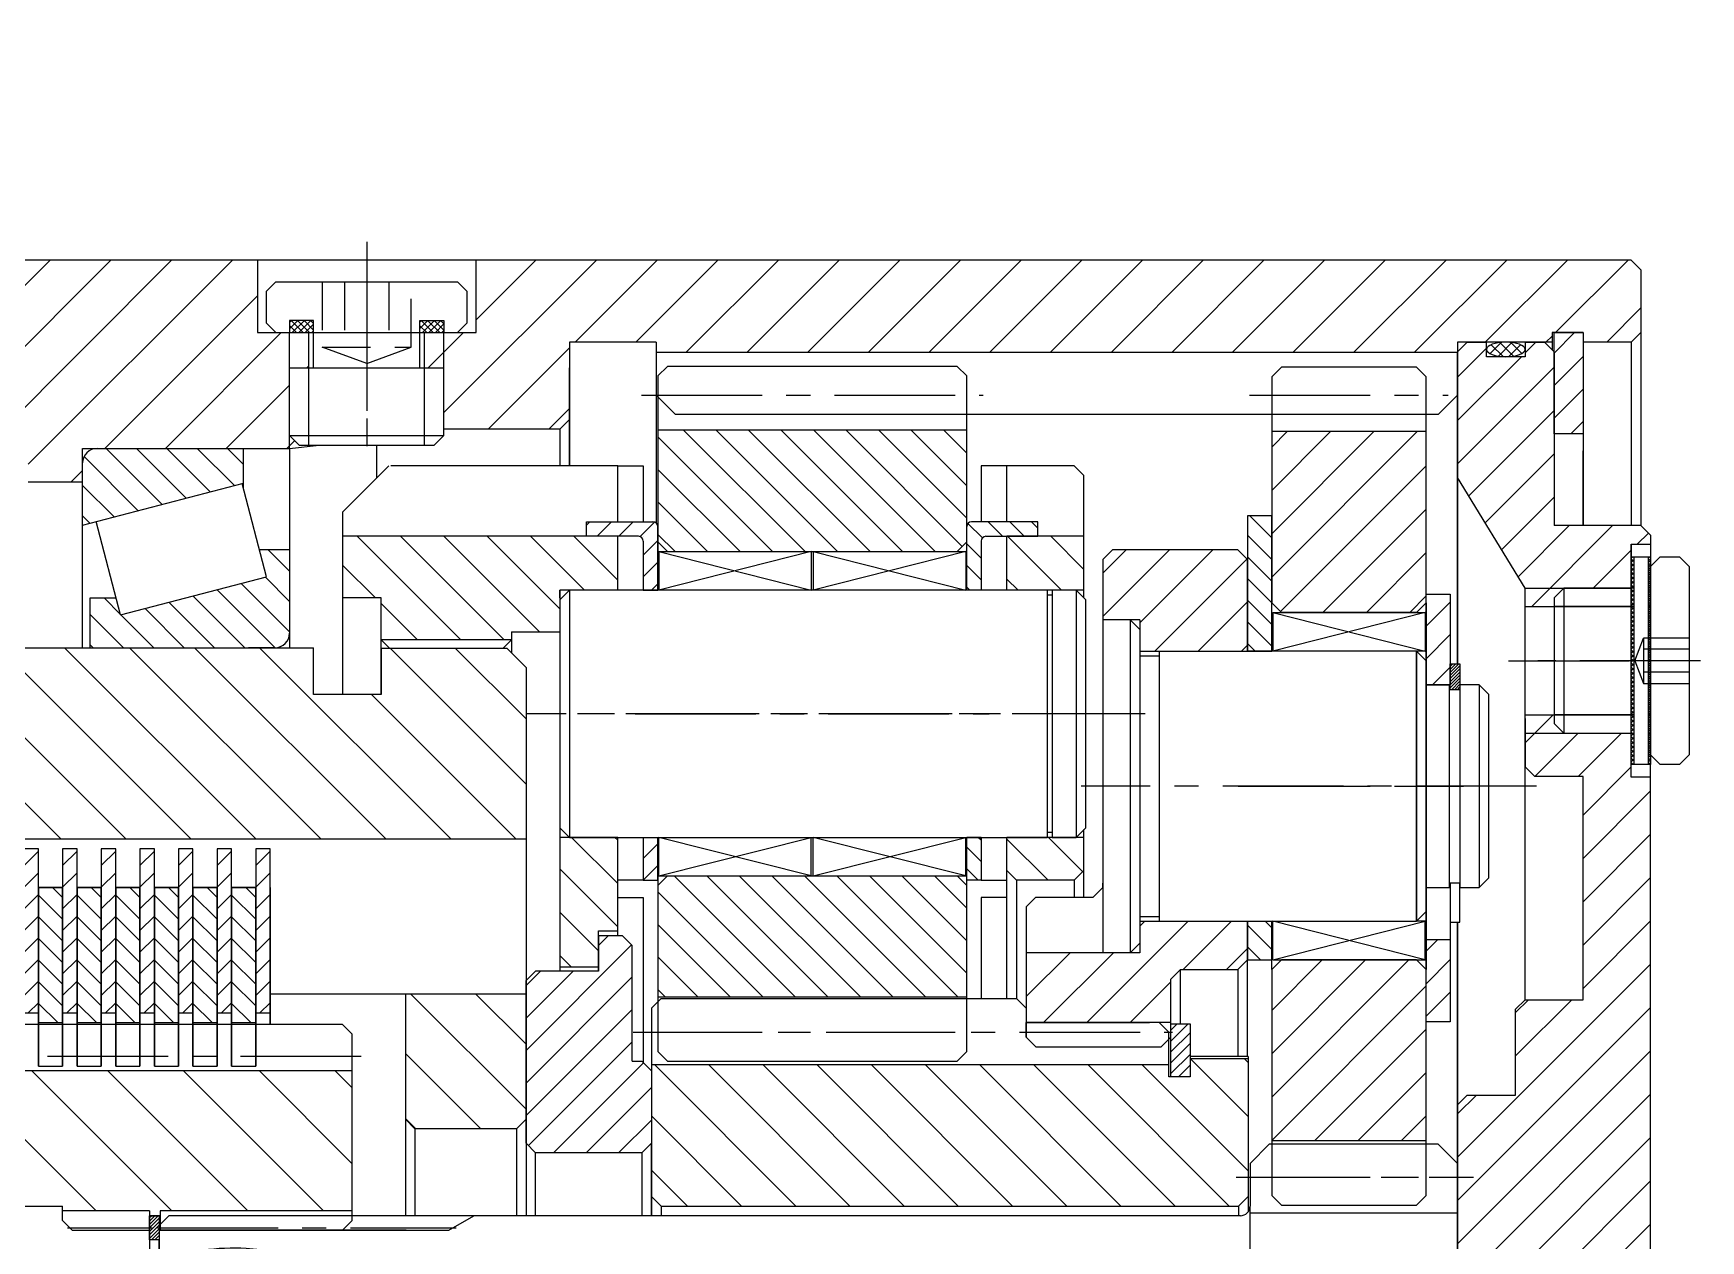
# Model space of a CAD drawing. Header units: millimetres. Extents: x -25 to 1862, y -10 to 2202.
# Drawn here: x 977 to 1149.7, y 2076.9 to 2202 of the extents above; entities that cross this region are included whole.
import ezdxf

# ---------------------------------------------------------------- set-up
doc = ezdxf.new("R2010")
doc.units = ezdxf.units.MM
doc.header["$LTSCALE"] = 10
doc.linetypes.add('CENTER', pattern=[2, 1.25, -0.25, 0.25, -0.25])
doc.linetypes.add('DASHED', pattern=[0.75, 0.5, -0.25])
for name, color, linetype in [('1轮廓实线层', 7, 'Continuous'), ('2细线层', 4, 'Continuous'), ('3中心线层', 1, 'CENTER'), ('4虚线层', 6, 'DASHED'), ('5剖面线层', 2, 'Continuous')]:
    doc.layers.add(name, color=color, linetype=linetype)

# ---------------------------------------------------------------- blocks, each defined once
blk = doc.blocks.new('总装图v3.1')
at = {"layer": '5剖面线层'}
h = blk.add_hatch(dxfattribs=at)
h.set_pattern_fill('ANSI31', color=256, scale=1.4, style=0)
h.set_pattern_definition([(45, (-72.752, -331.406), (-3.14309, 3.14309), [])])
h.paths.add_polyline_path([(177.5, 102.5), (175.5, 102.5), (175.5, 98.85), (177.5, 98.85)])
h.paths.add_polyline_path([(163.5, 102.5), (161.5, 102.5), (161.5, 98.85), (163.5, 98.85)])
h.paths.add_polyline_path([(163.5, 90.85), (162.5, 90.85), (161.5, 91.85), (161.5, 90.49), (163.5, 90.72)])
h.paths.add_polyline_path([(301.5, 109), (300.5, 110), (180.82, 110), (180.82, 102.5), (177.5, 102.5), (177.5, 98.85), (177.5, 92.5), (189.5, 92.5), (190.5, 93.5), (190.5, 98.85), (190.5, 101.5), (199.5, 101.5), (199.5, 100.45), (282.5, 100.5), (282.5, 101.5), (292.3, 101.5), (292.3, 102.5), (295.5, 102.5), (295.5, 101.5), (300.5, 101.5), (301.5, 102.5)])
edge = h.paths.add_edge_path()
edge.add_line((161.5, 98.85), (161.5, 102.5))
edge.add_line((161.5, 102.5), (160.07, 102.5))
edge.add_line((160.07, 102.5), (158.17, 102.5))
edge.add_line((158.17, 102.5), (158.17, 110))
edge.add_line((158.17, 110), (127, 110))
edge.add_line((127, 110), (127, 117.4))
edge.add_line((127, 117.4), (126.9, 117.5))
edge.add_line((126.9, 117.5), (107.1, 117.5))
edge.add_line((107.1, 117.5), (107, 117.4))
edge.add_line((107, 117.4), (107, 113.5))
edge.add_line((107, 113.5), (85, 113.5))
edge.add_line((85, 113.5), (84, 112.5))
edge.add_line((84, 112.5), (84, 106))
edge.add_line((84, 106), (85, 105))
edge.add_line((85, 105), (94.5, 105))
edge.add_line((94.5, 105), (94.5, 98.58))
edge.add_line((94.5, 98.58), (94.5, 98.25))
edge.add_arc((95, 98.19), 0.5, 172.9257, 294.996)
edge.add_arc((97.6, 91.8), 6.4, 77.4078, 111.9522, ccw=False)
edge.add_line((99, 98.05), (112.17, 95.72))
edge.add_arc((112, 94.74), 1, 0, 80, ccw=False)
edge.add_line((113, 94.74), (113, 91.88))
edge.add_line((113, 91.88), (113, 91.46))
edge.add_arc((114, 91.49), 1, 181.8259, 269.9802)
edge.add_line((114, 90.49), (124.22, 90.49))
edge.add_line((124.22, 90.49), (134.43, 90.49))
edge.add_line((134.43, 90.49), (134.43, 87))
edge.add_line((134.43, 87), (140.07, 87))
edge.add_line((140.07, 87), (140.07, 90.49))
edge.add_line((140.07, 90.49), (161.5, 90.49))
edge.add_line((161.5, 90.49), (161.5, 91.85))
edge.add_line((161.5, 91.85), (161.5, 98.85))
h.paths.add_polyline_path([(127, 132.5), (126, 133.5), (108, 133.5), (107, 132.5), (107, 129.6), (107.1, 129.5), (126.9, 129.5), (127, 129.6)])
h.paths.add_polyline_path([(126.9, 129.5), (107.1, 129.5), (108, 128.6), (126, 128.6)])
h.paths.add_polyline_path([(126, 118.4), (108, 118.4), (107.1, 117.5), (126.9, 117.5)])
h.paths.add_polyline_path([(301.5, -102.5), (300.5, -101.5), (295.5, -101.5), (295.5, -102.5), (292.5, -102.5), (292.3, -102.5), (292.3, -101.5), (282.5, -101.5), (282.5, -100), (199.5, -100), (199.5, -101.5), (190.5, -101.5), (190.5, -93.5), (189.5, -92.5), (177.5, -92.5), (177.5, -98.85), (177.5, -102.5), (178.92, -102.5), (180.82, -102.5), (180.82, -110), (300.5, -110), (301.5, -109)])
edge = h.paths.add_edge_path()
edge.add_line((161.5, -90.49), (140.07, -90.49))
edge.add_line((140.07, -90.49), (140.07, -87))
edge.add_line((140.07, -87), (134.43, -87))
edge.add_line((134.43, -87), (134.43, -90.49))
edge.add_line((134.43, -90.49), (114, -90.49))
edge.add_arc((114, -91.49), 1, 90.0383, 180)
edge.add_line((113, -91.49), (113, -83.5))
edge.add_arc((112, -83.5), 1, -90, 0, ccw=False)
edge.add_line((112, -84.5), (111.76, -84.5))
edge.add_line((111.76, -84.5), (111.76, -91.96))
edge.add_arc((105.76, -91.96), 6, -27.4304, 0, ccw=False)
edge.add_arc((108.42, -93.34), 3, 280, 332.5696, ccw=False)
edge.add_line((108.94, -96.29), (104.25, -97.12))
edge.add_line((104.25, -97.12), (99, -98.05))
edge.add_arc((97.6, -91.8), 6.4, 248.4037, 282.5922, ccw=False)
edge.add_line((95.24, -97.75), (95, -97.75))
edge.add_arc((95, -98.25), 0.5, 90, 180)
edge.add_line((94.5, -98.25), (94.5, -98.46))
edge.add_line((94.5, -98.46), (94.5, -98.75))
edge.add_line((94.5, -98.75), (94.5, -105))
edge.add_line((94.5, -105), (85, -105))
edge.add_line((85, -105), (84, -106))
edge.add_line((84, -106), (84, -112.5))
edge.add_line((84, -112.5), (85, -113.5))
edge.add_line((85, -113.5), (107, -113.5))
edge.add_line((107, -113.5), (107, -117.4))
edge.add_line((107, -117.4), (107.1, -117.5))
edge.add_line((107.1, -117.5), (126.9, -117.5))
edge.add_line((126.9, -117.5), (127, -117.4))
edge.add_line((127, -117.4), (127, -110))
edge.add_line((127, -110), (158.17, -110))
edge.add_line((158.17, -110), (158.17, -102.5))
edge.add_line((158.17, -102.5), (161.5, -102.5))
edge.add_line((161.5, -102.5), (161.5, -90.49))
h.paths.add_polyline_path([(177.5, -98.85), (175.5, -98.85), (175.5, -102.5), (177.5, -102.5)])
h.paths.add_polyline_path([(163.5, -98.85), (161.5, -98.85), (161.5, -102.5), (163.5, -102.5)])
h.paths.add_polyline_path([(161.5, -90.49), (161.5, -91.85), (162.5, -90.85), (163.5, -90.85), (163.5, -90.72)])
h.paths.add_polyline_path([(127, -132.5), (127, -129.6), (126.9, -129.5), (107.1, -129.5), (107, -129.6), (107, -132.5), (108, -133.5), (126, -133.5)])
h.paths.add_polyline_path([(126, -128.6), (108, -128.6), (107.1, -129.5), (126.9, -129.5)])
h.paths.add_polyline_path([(126.9, -117.5), (107.1, -117.5), (108, -118.4), (126, -118.4)])
h = blk.add_hatch(dxfattribs=at)
h.set_pattern_fill('ANSI31', color=256, scale=1.5, angle=90, style=0)
h.set_pattern_definition([(135, (-1407.741, -881.9943), (-3.367596, -3.367596), [])])
edge = h.paths.add_edge_path()
edge.add_line((113, 74), (112, 75))
edge.add_line((112, 75), (75, 75))
edge.add_line((75, 75), (75, 94.74))
edge.add_arc((76, 94.74), 1, 100, 180, ccw=False)
edge.add_line((75.83, 95.72), (89, 98.05))
edge.add_arc((90.4, 91.8), 6.4, 68.4037, 102.5922, ccw=False)
edge.add_line((92.76, 97.75), (93, 97.75))
edge.add_arc((93, 98.25), 0.5, 270, 360)
edge.add_line((93.5, 98.25), (93.5, 102.75))
edge.add_line((93.5, 102.75), (92.5, 103.75))
edge.add_line((92.5, 103.75), (75, 103.75))
edge.add_line((75, 103.75), (75, 108))
edge.add_line((75, 108), (54, 108))
edge.add_line((54, 108), (54, 95))
edge.add_line((54, 95), (43, 95))
edge.add_line((43, 95), (42, 94))
edge.add_line((42, 94), (42, 85))
edge.add_line((42, 85), (62, 85))
edge.add_line((62, 85), (62, 83.75))
edge.add_line((62, 83.75), (67, 83.75))
edge.add_line((67, 83.75), (69.14, 80))
edge.add_line((69.14, 80), (69.14, 80))
edge.add_line((69.14, 80), (67, 76.25))
edge.add_line((67, 76.25), (62, 76.25))
edge.add_line((62, 76.25), (62, 75))
edge.add_line((62, 75), (42, 75))
edge.add_line((42, 75), (42, 73.6))
edge.add_line((42, 73.6), (42, 66))
edge.add_line((42, 66), (43, 65))
edge.add_line((43, 65), (47, 65))
edge.add_line((47, 65), (53, 65))
edge.add_line((53, 65), (53, 69.35))
edge.add_arc((53.4, 69.35), 0.4, 90, 180, ccw=False)
edge.add_line((53.4, 69.75), (60.3, 69.75))
edge.add_arc((60.3, 69.35), 0.4, 0, 90, ccw=False)
edge.add_line((60.7, 69.35), (60.7, 65))
edge.add_line((60.7, 65), (65.21, 65))
edge.add_line((65.21, 65), (86, 65))
edge.add_line((86, 65), (87, 64))
edge.add_line((87, 64), (87, 58.5))
edge.add_line((87, 58.5), (88, 57.5))
edge.add_line((88, 57.5), (93, 57.5))
edge.add_line((93, 57.5), (93, 61.85))
edge.add_arc((93.4, 61.85), 0.4, 90, 180, ccw=False)
edge.add_line((93.4, 62.25), (100.3, 62.25))
edge.add_arc((100.3, 61.85), 0.4, 0, 90, ccw=False)
edge.add_line((100.7, 61.85), (100.7, 57.5))
edge.add_line((100.7, 57.5), (117, 57.5))
edge.add_line((117, 57.5), (121, 57.5))
edge.add_line((121, 57.5), (122, 56.5))
edge.add_line((122, 56.5), (122, 50))
edge.add_line((122, 50), (186, 50))
edge.add_line((186, 50), (186, 67.8))
edge.add_line((186, 67.8), (184, 69.8))
edge.add_line((184, 69.8), (171, 69.8))
edge.add_line((171, 69.8), (171, 65))
edge.add_line((171, 65), (164, 65))
edge.add_line((164, 65), (164, 69.85))
edge.add_line((164, 69.85), (113, 69.85))
edge.add_line((113, 69.85), (113, 74))
h.paths.add_polyline_path([(62, 85), (54.4, 85), (55.4, 84), (55.4, 83.75), (62, 83.75)], flags=17)
h.paths.add_polyline_path([(62, 76.25), (55.4, 76.25), (55.4, 76), (54.4, 75), (62, 75)], flags=17)
h.paths.add_polyline_path([(75, 129), (74, 130), (55, 130), (54, 129), (54, 122), (75, 122)])
h.paths.add_polyline_path([(75, 121.6), (75, 122), (54, 122), (54, 121.6), (55, 120.6), (74, 120.6)])
h.paths.add_polyline_path([(74, 109.4), (55, 109.4), (54, 108.4), (54, 108), (75, 108), (75, 108.4)])
h.paths.add_polyline_path([(186, 34), (173.5, 34), (173.5, 21), (174.5, 20), (185, 20), (186, 21)])
h.paths.add_polyline_path([(186, -21), (185, -20), (174.5, -20), (173.5, -21), (173.5, -23), (186, -23)])
h.paths.add_polyline_path([(175.6, -23), (173.5, -23), (173.5, -24), (174.6, -24)])
h.paths.add_polyline_path([(174.6, -30), (173.5, -30), (173.5, -31), (175.6, -31)])
h.paths.add_polyline_path([(186, -31), (175.6, -31), (173.5, -31), (173.5, -34), (186, -34)])
edge = h.paths.add_edge_path()
edge.add_line((186, -50), (122, -50))
edge.add_line((122, -50), (122, -56.5))
edge.add_line((122, -56.5), (121, -57.5))
edge.add_line((121, -57.5), (101.8, -57.5))
edge.add_line((101.8, -57.5), (100.7, -57.5))
edge.add_line((100.7, -57.5), (100.7, -61.85))
edge.add_arc((100.3, -61.85), 0.4, -90, 0, ccw=False)
edge.add_line((100.3, -62.25), (93.4, -62.25))
edge.add_arc((93.4, -61.85), 0.4, 180, 270, ccw=False)
edge.add_line((93, -61.85), (93, -57.5))
edge.add_line((93, -57.5), (88, -57.5))
edge.add_line((88, -57.5), (87, -58.5))
edge.add_line((87, -58.5), (87, -64))
edge.add_line((87, -64), (86, -65))
edge.add_line((86, -65), (61.8, -65))
edge.add_line((61.8, -65), (60.7, -65))
edge.add_line((60.7, -65), (60.7, -69.35))
edge.add_arc((60.3, -69.35), 0.4, -90, 0, ccw=False)
edge.add_line((60.3, -69.75), (53.4, -69.75))
edge.add_arc((53.4, -69.35), 0.4, 180, 270, ccw=False)
edge.add_line((53, -69.35), (53, -65))
edge.add_line((53, -65), (50, -65))
edge.add_line((50, -65), (43, -65))
edge.add_line((43, -65), (42, -66))
edge.add_line((42, -66), (42, -75))
edge.add_line((42, -75), (54.4, -75))
edge.add_line((54.4, -75), (62, -75))
edge.add_line((62, -75), (62, -76.25))
edge.add_line((62, -76.25), (67, -76.25))
edge.add_line((67, -76.25), (69.14, -80))
edge.add_line((69.14, -80), (69.14, -80))
edge.add_line((69.14, -80), (67, -83.75))
edge.add_line((67, -83.75), (62, -83.75))
edge.add_line((62, -83.75), (62, -85))
edge.add_line((62, -85), (45.4, -85))
edge.add_line((45.4, -85), (42, -85))
edge.add_line((42, -85), (42, -93.5))
edge.add_line((42, -93.5), (42, -94))
edge.add_line((42, -94), (43, -95))
edge.add_line((43, -95), (54, -95))
edge.add_line((54, -95), (54, -108))
edge.add_line((54, -108), (75, -108))
edge.add_line((75, -108), (75, -103.75))
edge.add_line((75, -103.75), (92.5, -103.75))
edge.add_line((92.5, -103.75), (93.5, -102.75))
edge.add_line((93.5, -102.75), (93.5, -98.25))
edge.add_arc((93, -98.25), 0.5, 0, 90)
edge.add_line((93, -97.75), (92.76, -97.75))
edge.add_arc((90.4, -91.8), 6.4, 257.4078, 291.5963, ccw=False)
edge.add_line((89, -98.05), (75.83, -95.72))
edge.add_arc((76, -94.74), 1, 180, 260, ccw=False)
edge.add_line((75, -94.74), (75, -75))
edge.add_line((75, -75), (112, -75))
edge.add_line((112, -75), (113, -74))
edge.add_line((113, -74), (113, -69.85))
edge.add_line((113, -69.85), (133.75, -69.85))
edge.add_line((133.75, -69.85), (164, -69.85))
edge.add_line((164, -69.85), (164, -65))
edge.add_line((164, -65), (171, -65))
edge.add_line((171, -65), (171, -66.6))
edge.add_line((171, -66.6), (186, -66.6))
edge.add_line((186, -66.6), (186, -50))
h.paths.add_polyline_path([(62, -83.75), (55.4, -83.75), (55.4, -84), (54.4, -85), (62, -85)], flags=17)
h.paths.add_polyline_path([(62, -75), (54.4, -75), (55.4, -76), (55.4, -76.25), (62, -76.25)], flags=17)
h.paths.add_polyline_path([(75, -122), (54, -122), (54, -129), (55, -130), (74, -130), (75, -129)])
h.paths.add_polyline_path([(74, -120.6), (55, -120.6), (54, -121.6), (54, -122), (75, -122), (75, -121.6)])
h.paths.add_polyline_path([(75, -108.4), (75, -108), (54, -108), (54, -108.4), (55, -109.4), (74, -109.4)])
h = blk.add_hatch(dxfattribs=at)
h.set_pattern_fill('ANSI37', color=256, scale=0.15, style=0)
h.set_pattern_definition([(315, (-125.4155, 320.41247), (-0.3367596, -0.3367596), []), (225, (-125.4155, 320.41247), (-0.3367596, 0.3367596), [])])
h.paths.add_polyline_path([(177.5, 102.5), (175, 102.5), (175, 103.75), (177.5, 103.75)])
h.paths.add_polyline_path([(164, 102.5), (161.5, 102.5), (161.5, 103.75), (164, 103.75)])
h = blk.add_hatch(dxfattribs=at)
h.set_pattern_fill('ANSI31', color=256, scale=0.75, style=0)
h.set_pattern_definition([(45, (-1711.7474, -882.8375), (-1.683798, 1.683798), [])])
h.paths.add_polyline_path([(292.5, 92), (292.5, 102.5), (295.5, 102.5), (295.5, 92)])
h = blk.add_hatch(dxfattribs=at)
h.set_pattern_fill('ANSI31', color=256, angle=180, style=0)
h.set_pattern_definition([(225, (297.6492, 14.9074), (2.24506, -2.24506), [])])
h.paths.add_polyline_path([(302.5, 56.43), (300.5, 56.43), (300.5, 61), (293.5, 61), (289.5, 61), (289.5, 57.5), (290.5, 56.5), (295.5, 56.5), (295.5, 33.38), (289.5, 33.38), (288.5, 32.38), (288.5, 23.5), (283.5, 23.5), (282.5, 22.5), (282.5, 4.15), (297.5, 4.15), (297.5, 0), (302.5, 0)])
h.paths.add_polyline_path([(292.5, 62), (292.5, 62.88), (289.5, 62.88), (289.5, 61), (293.5, 61)])
h.paths.add_polyline_path([(293.5, 76), (289.5, 76), (289.5, 74.13), (292.5, 74.13), (292.5, 75)])
h.paths.add_polyline_path([(300.5, 80.58), (302.5, 80.58), (302.5, 81.5), (301.5, 82.5), (292.5, 82.5), (292.5, 90.23), (292.5, 100.5), (291.5, 101.5), (289.5, 101.5), (289.5, 100), (285.5, 100), (285.5, 101.5), (283.5, 101.5), (282.5, 100.5), (282.5, 87.5), (289.5, 76), (293.5, 76), (300.5, 76)])
h.paths.add_polyline_path([(282.5, -87.5), (282.5, -100.5), (283.5, -101.5), (285.5, -101.5), (285.5, -100), (289.5, -100), (289.5, -101.5), (291.5, -101.5), (292.5, -100.5), (292.5, -82.5), (301.5, -82.5), (302.5, -81.5), (302.5, 0), (297.5, 0), (297.5, -4.15), (282.5, -4.15), (282.5, -22.5), (283.5, -23.5), (288.5, -23.5), (288.5, -32.37), (289.5, -33.37), (295.5, -33.37), (295.5, -56.5), (289.5, -56.5), (289.5, -76)])
h = blk.add_hatch(dxfattribs=at)
h.set_pattern_fill('ANSI37', color=256, scale=0.25, style=0)
h.set_pattern_definition([(45, (-125.4155, -320.4125), (-0.561266, 0.561266), []), (135, (-125.4155, -320.4125), (-0.561266, -0.561266), [])])
edge = h.paths.add_edge_path()
edge.add_ellipse((287.5, 100.75), major_axis=(-2, 0), ratio=0.375, start_angle=0, end_angle=360, ccw=False)
edge = h.paths.add_edge_path()
edge.add_ellipse((287.5, -100.75), major_axis=(-2, 0), ratio=0.375, start_angle=0, end_angle=360)
h = blk.add_hatch(dxfattribs=at)
h.set_pattern_fill('ANSI31', color=256, scale=0.75, angle=90, style=0)
h.set_pattern_definition([(135, (1354.1645, -3035.2602), (-1.683798, -1.683798), [])])
h.paths.add_polyline_path([(230.65, 79.8), (231.65, 80.8), (231.65, 92.38), (199.65, 92.38), (199.65, 80.8), (200.65, 79.8)])
h.paths.add_polyline_path([(200.65, 46.2), (199.65, 45.2), (199.65, 33.63), (231.65, 33.63), (231.65, 45.2), (230.65, 46.2)])
h = blk.add_hatch(dxfattribs=at)
h.set_pattern_fill('ANSI31', color=256, angle=180, style=0)
h.set_pattern_definition([(225, (1407.289, -3335.615), (2.245064, -2.245064), [])])
h.paths.add_polyline_path([(263.25, 92.25), (263.25, 74.5), (264.25, 73.5), (278.25, 73.5), (279.25, 74.5), (279.25, 92.25)])
h.paths.add_polyline_path([(263.25, 36.5), (263.25, 18.75), (279.25, 18.75), (279.25, 36.5), (278.25, 37.5), (264.25, 37.5)])
h = blk.add_hatch(dxfattribs=at)
h.set_pattern_fill('ANSI31', color=256, scale=0.7, angle=90, style=0)
h.set_pattern_definition([(135, (-125.4155, -320.4125), (-1.571545, -1.571545), [])])
h.paths.add_polyline_path([(141.57, 90.49, 0.414214), (140.07, 88.99), (140.07, 87), (140.07, 82.55), (156.74, 86.89), (156.74, 90.49)])
h.paths.add_polyline_path([(160, 69.85, 0.414214), (161.5, 71.35), (161.5, 80), (158.39, 80), (159.13, 77.18), (144, 73.24), (143.54, 75), (140.86, 75), (140.86, 69.85)])
h.paths.add_polyline_path([(140.07, -82.55), (140.07, -88.99, 0.415443), (141.57, -90.49), (156.74, -90.49), (156.74, -86.89)])
h.paths.add_polyline_path([(159.13, -77.18), (158.39, -80), (161.5, -80), (161.5, -71.35, 0.414214), (160, -69.85), (140.86, -69.85), (140.86, -75), (143.54, -75), (144, -73.24)])
h = blk.add_hatch(dxfattribs=at)
h.set_pattern_fill('ANSI31', color=256, scale=0.5, angle=90, style=0)
h.set_pattern_definition([(135, (-31.6136, -226.8363), (-1.122532, -1.122532), [])])
h.paths.add_polyline_path([(263.25, 83.51), (260.75, 83.51), (260.75, 69.5), (263.25, 69.5)])
h.paths.add_polyline_path([(263.25, 41.5), (260.75, 41.5), (260.75, 37.51), (263.25, 37.51)])
h = blk.add_hatch(dxfattribs=at)
h.set_pattern_fill('ANSI31', color=256, style=0)
h.set_pattern_definition([(135, (599.9704, -272.7608), (2.245064, 2.245064), [])])
h.paths.add_polyline_path([(167, 81.39), (195.5, 81.39), (195.5, 75.8), (189.5, 75.8), (189.5, 71.5), (184.5, 71.5), (184.5, 70.65), (171, 70.65), (171, 75), (167, 75)])
h.paths.add_polyline_path([(235.8, 81.39), (243.8, 81.39), (243.8, 75.8), (235.8, 75.8)])
h.paths.add_polyline_path([(235.8, 50.2), (243.8, 50.2), (243.8, 46.75), (242.8, 45.75), (236.8, 45.75), (235.8, 46.75)])
h.paths.add_polyline_path([(189.5, 50.2), (195.5, 50.2), (195.5, 40.5), (193.5, 40.5), (193.5, 36.75), (189.5, 36.75)])
h.paths.add_polyline_path([(189.5, -36.75), (193.5, -36.75), (193.5, -40.5), (195.5, -40.5), (195.5, -88.9), (172, -88.9), (167, -83.9), (167, -75), (171, -75), (171, -70.65), (184.5, -70.65), (184.5, -71.5), (189.5, -71.5)])
h.paths.add_polyline_path([(235.8, -46.75), (236.8, -45.75), (242.8, -45.75), (243.8, -46.75), (243.8, -87.9), (242.8, -88.9), (235.8, -88.9)])
h = blk.add_hatch(dxfattribs=at)
h.set_pattern_fill('ANSI31', color=256, scale=0.5, style=0)
h.set_pattern_definition([(45, (-117.3514, -275.814), (-1.122532, 1.122532), [])])
h.paths.add_polyline_path([(199.65, 82.39, 0.414214), (199.15, 82.89), (192.27, 82.89), (192.27, 81.39), (197.65, 81.39, -0.414214), (198.15, 80.89), (198.15, 75.8), (199.65, 75.8)])
h.paths.add_polyline_path([(198.15, 45.75), (199.65, 45.75), (199.65, 50.2), (198.15, 50.2)])
h = blk.add_hatch(dxfattribs=at)
h.set_pattern_fill('ANSI31', color=256, scale=0.5, style=0)
h.set_pattern_definition([(135, (548.6514, -275.814), (1.122532, 1.122532), [])])
h.paths.add_polyline_path([(231.65, 82.39, -0.414214), (232.15, 82.89), (239.03, 82.89), (239.03, 81.39), (233.65, 81.39, 0.414214), (233.15, 80.89), (233.15, 75.8), (231.65, 75.8)])
h.paths.add_polyline_path([(233.15, 45.75), (231.65, 45.75), (231.65, 50.2), (233.15, 50.2)])
h = blk.add_hatch(dxfattribs=at)
h.set_pattern_fill('ANSI31', color=256, style=0)
h.set_pattern_definition([(45, (-28.145, -168.731), (-2.245064, 2.245064), [])])
h.paths.add_polyline_path([(260.75, 69.5), (260.75, 79), (259.75, 80), (246.75, 80), (245.75, 79), (245.75, 72.75), (249.6, 72.75), (249.6, 69.5)])
h.paths.add_polyline_path([(252.82, 31), (252.8, 35.5), (253.8, 36.5), (256.3, 36.5), (259.75, 36.5), (260.75, 37.5), (260.75, 41.5), (249.6, 41.5), (249.6, 38.25), (237.8, 38.25), (237.8, 31)])
h.paths.add_polyline_path([(252.8, -34.6), (252.8, -31), (237.8, -31), (237.8, -43), (238.8, -44), (244.75, -44), (245.75, -45), (245.75, -68), (260.75, -68), (260.75, -64), (259.5, -64), (259.5, -55), (260.75, -55), (260.75, -36.6), (259.75, -35.6), (256.3, -35.6), (253.8, -35.6)])
h.paths.add_polyline_path([(259.75, -80), (260.75, -79), (260.75, -72.9), (245.75, -72.9), (245.75, -79), (246.75, -80)])
h = blk.add_hatch(dxfattribs=at)
h.set_pattern_fill('ANSI37', color=256, scale=0.1, style=0)
h.set_pattern_definition([(45, (300.61385, 67.79134), (-0.224506, 0.224506), []), (135, (300.61385, 67.79134), (-0.224506, -0.224506), [])])
h.paths.add_polyline_path([(300.75, 68.5), (300.5, 68.5), (300.5, 57.75), (300.75, 57.75)])
h.paths.add_polyline_path([(302.5, 68.5), (302.25, 68.5), (302.25, 57.75), (302.5, 57.75)])
h.paths.add_polyline_path([(302.5, 79.25), (302.25, 79.25), (302.25, 68.5), (302.5, 68.5)])
h.paths.add_polyline_path([(300.75, 79.25), (300.5, 79.25), (300.5, 68.5), (300.75, 68.5)])
h = blk.add_hatch(dxfattribs=at)
h.set_pattern_fill('ANSI31', color=256, scale=0.75, style=0)
h.set_pattern_definition([(45, (-2539.0834, -3058.795), (-1.683798, 1.683798), [])])
h.paths.add_polyline_path([(281.75, 75.4), (279.25, 75.4), (279.25, 66), (281.75, 66)])
h.paths.add_polyline_path([(281.75, 39.6), (279.25, 39.6), (279.25, 31.1), (281.75, 31.1)])
h = blk.add_hatch(dxfattribs=at)
h.set_pattern_fill('ANSI31', color=256, scale=0.07, style=0)
h.set_pattern_definition([(45, (-265.5989, -405.87397), (-0.15715448, 0.15715448), [])])
h.paths.add_polyline_path([(281.75, 65.5), (281.75, 68.17), (282.75, 68.17), (282.75, 65.5)])
h = blk.add_hatch(dxfattribs=at)
h.set_pattern_fill('ANSI31', color=256, scale=0.5, style=0)
h.set_pattern_definition([(45, (-56.974, -279.9918), (-1.122532, 1.122532), [])])
h.paths.add_polyline_path([(135.5, 49), (134, 49), (134, 32), (135.5, 32)])
h.paths.add_polyline_path([(135.5, -32), (134, -32), (134, -49), (135.5, -49)])
h = blk.add_hatch(dxfattribs=at)
h.set_pattern_fill('ANSI31', color=256, scale=0.5, style=0)
h.set_pattern_definition([(45, (-52.974, -279.9918), (-1.122532, 1.122532), [])])
h.paths.add_polyline_path([(139.5, 49), (138, 49), (138, 32), (139.5, 32)])
h.paths.add_polyline_path([(139.5, -32), (138, -32), (138, -49), (139.5, -49)])
h = blk.add_hatch(dxfattribs=at)
h.set_pattern_fill('ANSI31', color=256, scale=0.5, style=0)
h.set_pattern_definition([(45, (-48.974, -279.9918), (-1.122532, 1.122532), [])])
h.paths.add_polyline_path([(143.5, 49), (142, 49), (142, 32), (143.5, 32)])
h.paths.add_polyline_path([(143.5, -32), (142, -32), (142, -49), (143.5, -49)])
h = blk.add_hatch(dxfattribs=at)
h.set_pattern_fill('ANSI31', color=256, scale=0.5, style=0)
h.set_pattern_definition([(45, (-44.974, -279.9918), (-1.122532, 1.122532), [])])
h.paths.add_polyline_path([(147.5, 49), (146, 49), (146, 32), (147.5, 32)])
h.paths.add_polyline_path([(147.5, -32), (146, -32), (146, -49), (147.5, -49)])
h = blk.add_hatch(dxfattribs=at)
h.set_pattern_fill('ANSI31', color=256, scale=0.5, style=0)
h.set_pattern_definition([(45, (-40.974, -279.9918), (-1.122532, 1.122532), [])])
h.paths.add_polyline_path([(151.5, 49), (150, 49), (150, 32), (151.5, 32)])
h.paths.add_polyline_path([(151.5, -32), (150, -32), (150, -49), (151.5, -49)])
h = blk.add_hatch(dxfattribs=at)
h.set_pattern_fill('ANSI31', color=256, scale=0.5, style=0)
h.set_pattern_definition([(45, (-36.974, -279.9918), (-1.122532, 1.122532), [])])
h.paths.add_polyline_path([(155.5, 49), (154, 49), (154, 32), (155.5, 32)])
h.paths.add_polyline_path([(155.5, -32), (154, -32), (154, -49), (155.5, -49)])
h = blk.add_hatch(dxfattribs=at)
h.set_pattern_fill('ANSI31', color=256, scale=0.5, style=0)
h.set_pattern_definition([(45, (-32.974, -279.9918), (-1.122532, 1.122532), [])])
h.paths.add_polyline_path([(159.5, 49), (158, 49), (158, 32), (159.5, 32)])
h.paths.add_polyline_path([(159.5, -32), (158, -32), (158, -49), (159.5, -49)])
h = blk.add_hatch(dxfattribs=at)
h.set_pattern_fill('ANSI31', color=256, scale=0.5, angle=90, style=0)
h.set_pattern_definition([(135, (-62.0366, -282.6165), (-1.122532, -1.122532), [])])
h.paths.add_polyline_path([(138, 45), (135.5, 45), (135.5, 31), (138, 31)])
h.paths.add_polyline_path([(138, -31), (135.5, -31), (135.5, -45), (138, -45)])
h = blk.add_hatch(dxfattribs=at)
h.set_pattern_fill('ANSI31', color=256, scale=0.5, angle=90, style=0)
h.set_pattern_definition([(135, (-58.0366, -282.6165), (-1.122532, -1.122532), [])])
h.paths.add_polyline_path([(142, 45), (139.5, 45), (139.5, 31), (142, 31)])
h.paths.add_polyline_path([(142, -31), (139.5, -31), (139.5, -45), (142, -45)])
h = blk.add_hatch(dxfattribs=at)
h.set_pattern_fill('ANSI31', color=256, scale=0.5, angle=90, style=0)
h.set_pattern_definition([(135, (-54.0366, -282.6165), (-1.122532, -1.122532), [])])
h.paths.add_polyline_path([(146, 45), (143.5, 45), (143.5, 31), (146, 31)])
h.paths.add_polyline_path([(146, -31), (143.5, -31), (143.5, -45), (146, -45)])
h = blk.add_hatch(dxfattribs=at)
h.set_pattern_fill('ANSI31', color=256, scale=0.5, angle=90, style=0)
h.set_pattern_definition([(135, (-50.0366, -282.6165), (-1.122532, -1.122532), [])])
h.paths.add_polyline_path([(150, 45), (147.5, 45), (147.5, 31), (150, 31)])
h.paths.add_polyline_path([(150, -31), (147.5, -31), (147.5, -45), (150, -45)])
h = blk.add_hatch(dxfattribs=at)
h.set_pattern_fill('ANSI31', color=256, scale=0.5, angle=90, style=0)
h.set_pattern_definition([(135, (-46.0366, -282.6165), (-1.122532, -1.122532), [])])
h.paths.add_polyline_path([(154, 45), (151.5, 45), (151.5, 31), (154, 31)])
h.paths.add_polyline_path([(154, -31), (151.5, -31), (151.5, -45), (154, -45)])
h = blk.add_hatch(dxfattribs=at)
h.set_pattern_fill('ANSI31', color=256, scale=0.5, angle=90, style=0)
h.set_pattern_definition([(135, (-42.0366, -282.6165), (-1.122532, -1.122532), [])])
h.paths.add_polyline_path([(158, 45), (155.5, 45), (155.5, 31), (158, 31)])
h.paths.add_polyline_path([(158, -31), (155.5, -31), (155.5, -45), (158, -45)])
h = blk.add_hatch(dxfattribs=at)
h.set_pattern_fill('ANSI31', color=256, scale=0.75, style=0)
h.set_pattern_definition([(45, (-0.6654, -127.5893), (-1.683798, 1.683798), [])])
h.paths.add_polyline_path([(186, -18.5), (186, -22.6), (188.5, -22.6), (188.5, -20.5), (191.7, -20.5), (199, -20.5), (199, -18.5), (198, -17.5), (187, -17.5)])
h.paths.add_polyline_path([(196, -40), (197, -39), (197, -33.5), (191.7, -33.5), (188.5, -33.5), (188.5, -31.4), (186, -31.4), (186, -35.35), (187, -36.35), (193.5, -36.35), (193.5, -40)])
h.paths.add_polyline_path([(198, 17.5), (199, 18.5), (199, 26), (198, 27), (197, 27), (197, 39), (196, 40), (193.5, 40), (193.5, 36.35), (187, 36.35), (186, 35.35), (186, 18.5), (187, 17.5)])
h = blk.add_hatch(dxfattribs=at)
h.set_pattern_fill('ANSI31', color=256, scale=1.75, angle=-90, style=0)
h.set_pattern_definition([(315, (98.509, 18.3746), (3.92886, 3.92886), [])])
h.paths.add_polyline_path([(147, 11.5), (147, 11), (148.1, 11), (148.1, 11.5), (168, 11.5), (168, 26), (98, 26), (89.55, 30.8), (39, 30.8), (38, 29.8), (38, 15), (68, 15), (68, 12), (138, 12), (138, 11.5)])
h.paths.add_polyline_path([(168, -26), (168, -11.5), (148.1, -11.5), (148.1, -11), (147, -11), (147, -11.5), (138, -11.5), (138, -12), (68, -12), (68, -15), (38, -15), (38, -29.8), (39, -30.8), (89.55, -30.8), (98, -26)])
h = blk.add_hatch(dxfattribs=at)
h.set_pattern_fill('ANSI31', color=256, scale=0.25, style=0)
h.set_pattern_definition([(45, (-125.4155, -320.4125), (-0.561266, 0.561266), [])])
h.paths.add_polyline_path([(252.8, 25.4), (252.8, 30.87), (254.8, 30.87), (254.8, 25.4)])
h = blk.add_hatch(dxfattribs=at)
h.set_pattern_fill('ANSI31', color=256, scale=1.25, angle=90, style=0)
h.set_pattern_definition([(135, (234.4644, -16.528), (-2.80633, -2.80633), [])])
h.paths.add_polyline_path([(252.6, -26.65), (252.6, -25.4), (254.8, -25.4), (254.8, -27.25), (260.8, -27.25), (260.8, -13), (259.8, -12), (200, -12), (199, -13), (199, -26.65)])
h.paths.add_polyline_path([(199, 26.65), (199, 13), (200, 12), (259.8, 12), (260.8, 13), (260.8, 27.25), (254.8, 27.25), (254.8, 25.4), (252.6, 25.4), (252.6, 26.65)])
h = blk.add_hatch(dxfattribs=at)
h.set_pattern_fill('ANSI31', color=256, scale=0.08, style=0)
h.set_pattern_definition([(45, (-1676.41795, -889.32435), (-0.179605122, 0.179605122), [])])
h.paths.add_polyline_path([(147, 8.5), (147, 11), (148, 11), (148, 8.5)])
for p, q in [((138, 45), (135.5, 45)), ((135.5, 45), (135.5, 26.5)), ((138, 26.5), (138, 45)), ((142, 45), (139.5, 45)), ((139.5, 45), (139.5, 26.5)), ((142, 26.5), (142, 45)), ((146, 45), (143.5, 45)), ((143.5, 45), (143.5, 26.5)), ((146, 26.5), (146, 45)), ((150, 45), (147.5, 45)), ((147.5, 45), (147.5, 26.5)), ((150, 26.5), (150, 45)), ((154, 45), (151.5, 45)), ((151.5, 45), (151.5, 26.5)), ((154, 26.5), (154, 45)), ((158, 45), (155.5, 45)), ((155.5, 45), (155.5, 26.5)), ((158, 26.5), (158, 45)), ((135.5, 26.5), (138, 26.5)), ((139.5, 26.5), (142, 26.5)), ((143.5, 26.5), (146, 26.5)), ((147.5, 26.5), (150, 26.5)), ((151.5, 26.5), (154, 26.5)), ((155.5, 26.5), (158, 26.5)), ((147, 11.5), (138, 11.5)), ((147, 11.5), (147, 0)), ((148.1, 11), (147, 11))]:
    blk.add_line(p, q)
at = {"layer": '1轮廓实线层'}
for p, q in [((300.5, 110), (127, 110)), ((158.17, 110), (158.17, 102.5)), ((180.82, 102.5), (180.82, 110)), ((300.5, 110), (301.5, 109)), ((301.5, 109), (301.5, 82.5)), ((160.07, 107.75), (159.07, 106.75)), ((160.07, 107.75), (178.92, 107.75)), ((179.92, 106.75), (178.92, 107.75)), ((159.07, 106.75), (159.07, 103.5)), ((179.92, 103.5), (179.92, 106.75)), ((164, 103.75), (161.5, 103.75)), ((161.5, 103.75), (161.5, 102.5)), ((164, 102.5), (164, 103.75)), ((175, 102.5), (175, 103.75)), ((175, 103.75), (177.5, 103.75)), ((177.5, 103.75), (177.5, 102.5)), ((158.17, 102.5), (180.82, 102.5)), ((160.07, 102.5), (159.07, 103.5)), ((160.07, 102.5), (178.92, 102.5)), ((163.5, 98.85), (163.5, 102.5)), ((164, 98.85), (164, 102.5)), ((175, 98.85), (175, 102.5)), ((175.5, 98.85), (175.5, 102.5)), ((178.92, 102.5), (179.92, 103.5)), ((295.5, 102.5), (292.3, 102.5)), ((292.3, 102.5), (292.3, 101.5)), ((295.5, 102.5), (295.5, 101.5)), ((301.5, 102.5), (300.5, 101.5)), ((199.5, 101.5), (190.5, 101.5)), ((190.5, 101.5), (190.5, 93.5)), ((199.5, 101.5), (199.5, 82.75)), ((282.5, 100.45), (199.5, 100.45)), ((282.5, 101.5), (282.5, 68.17)), ((292.3, 101.5), (282.5, 101.5)), ((283.5, 101.5), (282.5, 100.5)), ((282.5, 68.17), (282.5, 100.5)), ((283.5, 101.5), (285.5, 101.5)), ((285.5, 100), (285.5, 101.5)), ((289.5, 101.5), (291.5, 101.5)), ((289.5, 101.5), (289.5, 100)), ((292.5, 100.5), (291.5, 101.5)), ((292.3, 101.5), (292.3, 100.7)), ((292.5, 100.5), (292.5, 82.5)), ((300.5, 101.5), (295.5, 101.5)), ((295.5, 101.5), (295.5, 82.5)), ((300.5, 101.5), (300.5, 82.5)), ((161.5, 91.85), (161.5, 98.85)), ((161.5, 98.85), (177.5, 98.85)), ((177.5, 91.85), (177.5, 98.85)), ((190.5, 91.85), (190.5, 98.85)), ((199.65, 98), (200.65, 99)), ((230.65, 99), (200.65, 99)), ((230.65, 99), (231.65, 98)), ((264.25, 98.9), (263.25, 97.9)), ((278.25, 98.9), (264.25, 98.9)), ((278.25, 98.9), (279.25, 97.9)), ((289.5, 100), (285.5, 100)), ((199.65, 98), (199.65, 75.8)), ((231.65, 75.8), (231.65, 98)), ((263.25, 97.9), (263.25, 74.5)), ((279.25, 74.5), (279.25, 97.9)), ((201.5, 94), (199.5, 96)), ((280.5, 94), (282.5, 96)), ((190.5, 93.5), (189.5, 92.5)), ((190.5, 93.5), (190.5, 93.5)), ((190.5, 88.69), (190.5, 93.5)), ((190.5, 93.5), (190.5, 88.69)), ((280.5, 94), (201.5, 94)), ((162.5, 90.85), (161.5, 91.85)), ((161.5, 91.85), (177.5, 91.85)), ((176.5, 90.85), (177.5, 91.85)), ((189.5, 92.5), (177.5, 92.5)), ((189.5, 92.5), (189.5, 88.69)), ((231.65, 92.38), (199.65, 92.38)), ((279.25, 92.25), (263.25, 92.25)), ((295.5, 92), (292.5, 92)), ((140.07, 90.49), (161.5, 90.49)), ((140.07, 69.85), (140.07, 90.49)), ((141.57, 90.49), (144.16, 90.49)), ((156.74, 86.37), (156.74, 90.49)), ((161.5, 90.49), (164.56, 90.85)), ((161.5, 90.49), (161.5, 71.35)), ((162.5, 90.85), (176.5, 90.85)), ((163.5, 90.85), (163.5, 90.72)), ((170.5, 90.85), (170.5, 87.4)), ((140.07, 87), (140.07, 88.99)), ((171.79, 88.69), (167, 83.9)), ((195.5, 88.69), (172, 88.69)), ((195.5, 82.89), (195.5, 88.69)), ((195.5, 88.69), (198.15, 88.69)), ((198.15, 88.69), (198.15, 82.89)), ((198.15, 88.69), (198.15, 82.89)), ((235.8, 88.69), (233.15, 88.69)), ((233.15, 88.69), (233.15, 82.89)), ((235.8, 82.89), (235.8, 88.69)), ((242.8, 88.69), (235.8, 88.69)), ((243.8, 87.69), (242.8, 88.69)), ((140.07, 87), (134.43, 87)), ((140.07, 82.55), (156.74, 86.89)), ((159.13, 77.18), (156.61, 86.86)), ((243.8, 75), (243.8, 87.69)), ((289.5, 76), (282.5, 87.5)), ((144, 73.24), (141.48, 82.92)), ((167, 83.9), (167, 65)), ((263.25, 83.51), (260.75, 83.51)), ((260.75, 83.51), (260.75, 69.5)), ((263.25, 69.5), (263.25, 83.51)), ((195.5, 81.39), (167, 81.39)), ((192.27, 81.39), (192.27, 82.89)), ((192.27, 82.89), (199.15, 82.89)), ((197.65, 81.39), (192.27, 81.39)), ((195.5, 75.8), (195.5, 81.39)), ((198.15, 81.39), (198.15, 81.39)), ((199.65, 75.8), (199.65, 82.39)), ((231.65, 75.8), (231.65, 82.39)), ((239.03, 82.89), (232.15, 82.89)), ((233.15, 81.39), (233.15, 81.39)), ((233.65, 81.39), (239.03, 81.39)), ((235.8, 75.8), (235.8, 81.39)), ((243.8, 81.39), (235.8, 81.39)), ((239.03, 81.39), (239.03, 82.89)), ((301.5, 82.5), (292.5, 82.5)), ((301.5, 82.5), (302.5, 81.5)), ((302.5, 81.5), (302.5, 79.25)), ((161.5, 80), (158.39, 80)), ((161.5, 80), (161.5, 69.85)), ((198.15, 80.89), (198.15, 75.8)), ((198.15, 80.89), (198.15, 75.8)), ((198.15, 80.89), (198.15, 75.8)), ((200.65, 79.8), (199.65, 80.8)), ((199.65, 79.8), (199.65, 75.8)), ((199.75, 79.8), (215.55, 75.8)), ((215.55, 79.8), (199.75, 75.8)), ((199.75, 79.8), (215.45, 79.8)), ((199.75, 79.8), (199.75, 75.8)), ((200.65, 79.8), (230.65, 79.8)), ((215.55, 79.8), (215.55, 75.8)), ((231.55, 79.8), (215.75, 75.8)), ((215.75, 79.8), (231.55, 75.8)), ((215.75, 79.8), (215.75, 75.8)), ((215.85, 79.8), (231.55, 79.8)), ((230.65, 79.8), (231.65, 80.8)), ((231.55, 79.8), (231.55, 75.8)), ((233.15, 80.89), (233.15, 75.8)), ((233.15, 80.89), (233.15, 75.8)), ((246.75, 80), (245.75, 79)), ((259.75, 80), (246.75, 80)), ((260.75, 79), (259.75, 80)), ((300.5, 80.58), (300.5, 74.5)), ((300.5, 56.43), (300.5, 80.58)), ((300.5, 80.58), (302.5, 80.58)), ((199.65, 78.75), (199.65, 75.8)), ((231.65, 75.8), (231.65, 78.75)), ((245.75, 79), (245.75, 38.25)), ((260.75, 69.5), (260.75, 79)), ((300.5, 79.25), (302.5, 79.25)), ((300.75, 79.25), (300.75, 57.75)), ((302.25, 79.25), (302.25, 57.75)), ((302.5, 78.25), (303.5, 79.25)), ((302.5, 79.25), (302.5, 57.75)), ((302.5, 58.75), (302.5, 78.25)), ((303.5, 79.25), (305.5, 79.25)), ((306.5, 78.25), (305.5, 79.25)), ((306.5, 78.25), (306.5, 58.75)), ((144, 73.24), (159.13, 77.18)), ((289.5, 33.38), (289.5, 76)), ((292.5, 75), (293.5, 76)), ((300.75, 76), (293.5, 76)), ((293.5, 76), (293.5, 61)), ((302.5, 76), (302.25, 76)), ((140.86, 69.85), (140.86, 75)), ((140.86, 75), (143.54, 75)), ((171, 75), (167, 75)), ((171, 65), (171, 75)), ((189.5, 74.8), (190.5, 75.8)), ((189.5, 75.8), (189.5, 36.35)), ((189.5, 75), (189.5, 75.8)), ((195.5, 75.8), (189.5, 75.8)), ((189.5, 74.8), (189.5, 51.2)), ((240, 75.8), (190.5, 75.8)), ((190.5, 75.8), (190.5, 50.2)), ((198.15, 75.8), (199.65, 75.8)), ((233.15, 75.8), (231.65, 75.8)), ((243.8, 75.8), (235.8, 75.8)), ((240, 75.8), (240, 50.2)), ((240.5, 75.3), (240, 75.3)), ((243, 75.8), (240.5, 75.8)), ((240.5, 75.8), (240.5, 50.2)), ((244, 74.8), (243, 75.8)), ((243, 75.8), (243, 50.2)), ((244, 51.2), (244, 74.8)), ((264.25, 73.5), (263.25, 74.5)), ((263.25, 69.5), (263.25, 74.5)), ((278.25, 73.5), (279.25, 74.5)), ((279.25, 31.1), (279.25, 75.4)), ((279.25, 75.4), (281.75, 75.4)), ((279.25, 74.5), (279.25, 36.5)), ((281.75, 75.4), (281.75, 66)), ((292.5, 75), (292.5, 62)), ((249.6, 72.75), (245.75, 72.75)), ((248.6, 72.75), (249.6, 71.75)), ((248.6, 72.75), (248.6, 38.25)), ((249.6, 72.75), (249.6, 38.25)), ((263.35, 73.5), (279.15, 73.5)), ((263.35, 73.5), (263.35, 69.5)), ((263.35, 73.5), (279.15, 69.5)), ((279.15, 73.5), (263.35, 69.5)), ((278.25, 73.5), (264.25, 73.5)), ((279.15, 73.5), (279.15, 69.5)), ((289.5, 74.13), (300.5, 74.13)), ((184.5, 71.5), (189.5, 71.5)), ((184.5, 71.5), (184.5, 69.3)), ((113, 69.85), (164, 69.85)), ((160, 69.85), (157.26, 69.85)), ((164, 65), (164, 69.85)), ((184.5, 70.65), (171, 70.65)), ((171, 70.65), (171.86, 69.8)), ((171, 69.8), (184, 69.8)), ((171, 69.8), (171, 65)), ((184.5, 70.65), (183.64, 69.8)), ((184, 69.8), (186, 67.8)), ((249.6, 69.5), (263.25, 69.5)), ((251.6, 69.5), (251.6, 41.5)), ((278.25, 69.5), (260.75, 69.5)), ((279.25, 68.5), (278.25, 69.5)), ((278.25, 69.5), (278.25, 41.5)), ((278.25, 41.5), (278.25, 69.5)), ((279.15, 69.5), (278.25, 69.5)), ((186, 67.8), (186, 33.93)), ((249.6, 69), (251.6, 69)), ((279.25, 42.5), (279.25, 68.5)), ((281.75, 66), (279.25, 66)), ((279.25, 66), (281.75, 66)), ((281.65, 45), (281.65, 66)), ((284.75, 66), (282.75, 66)), ((282.75, 66), (282.75, 45)), ((285.75, 65), (284.75, 66)), ((284.75, 66), (284.75, 45)), ((171, 65), (164, 65)), ((281.75, 65.5), (281.65, 65.5)), ((285.75, 46), (285.75, 65)), ((289.5, 62.88), (300.5, 62.88)), ((289.5, 62.5), (289.5, 57.5)), ((292.5, 62), (293.5, 61)), ((293.5, 61), (300.75, 61)), ((302.25, 61), (302.5, 61)), ((302.5, 58.75), (303.5, 57.75)), ((305.5, 57.75), (306.5, 58.75)), ((289.5, 57.5), (290.5, 56.5)), ((302.5, 57.75), (300.5, 57.75)), ((302.5, 0), (302.5, 57.75)), ((305.5, 57.75), (303.5, 57.75)), ((295.5, 56.5), (290.5, 56.5)), ((295.5, 33.38), (295.5, 56.5)), ((302.5, 56.43), (300.5, 56.43)), ((189.5, 51.2), (190.5, 50.2)), ((195.5, 50.2), (189.5, 50.2)), ((190.5, 50.2), (240, 50.2)), ((195.5, 40), (195.5, 50.2)), ((198.15, 50.2), (198.15, 45.75)), ((198.15, 50.2), (199.65, 50.2)), ((198.15, 50.2), (198.15, 45.75)), ((198.15, 50.2), (198.15, 45.75)), ((199.65, 50.2), (199.65, 47.25)), ((199.65, 50.2), (199.65, 28)), ((199.65, 45.75), (199.65, 50.2)), ((199.75, 46.2), (215.55, 50.2)), ((215.55, 46.2), (199.75, 50.2)), ((199.75, 46.2), (199.75, 50.2)), ((215.55, 46.2), (215.55, 50.2)), ((231.55, 46.2), (215.75, 50.2)), ((215.75, 46.2), (231.55, 50.2)), ((215.75, 46.2), (215.75, 50.2)), ((231.55, 46.2), (231.55, 50.2)), ((231.65, 47.25), (231.65, 50.2)), ((231.65, 28), (231.65, 50.2)), ((231.65, 45.75), (231.65, 50.2)), ((233.15, 50.2), (231.65, 50.2)), ((233.15, 50.2), (233.15, 45.75)), ((233.15, 50.2), (233.15, 45.75)), ((235.8, 33.5), (235.8, 50.2)), ((243.8, 50.2), (235.8, 50.2)), ((240.5, 50.7), (240, 50.7)), ((240.5, 50.2), (243, 50.2)), ((243, 50.2), (244, 51.2)), ((243.8, 44), (243.8, 51)), ((186, 50), (122, 50)), ((135.5, 49), (134, 49)), ((135.5, 26.5), (135.5, 49)), ((139.5, 49), (138, 49)), ((138, 49), (138, 26.5)), ((139.5, 26.5), (139.5, 49)), ((143.5, 49), (142, 49)), ((142, 49), (142, 26.5)), ((143.5, 26.5), (143.5, 49)), ((147.5, 49), (146, 49)), ((146, 49), (146, 26.5)), ((147.5, 26.5), (147.5, 49)), ((151.5, 49), (150, 49)), ((150, 49), (150, 26.5)), ((151.5, 26.5), (151.5, 49)), ((155.5, 49), (154, 49)), ((154, 49), (154, 26.5)), ((155.5, 26.5), (155.5, 49)), ((159.5, 49), (158, 49)), ((158, 49), (158, 26.5)), ((159.5, 30.8), (159.5, 49)), ((235.8, 46.75), (236.8, 45.75)), ((243.8, 46.75), (242.8, 45.75)), ((135.5, 45), (138, 45)), ((139.5, 45), (142, 45)), ((143.5, 45), (146, 45)), ((147.5, 45), (150, 45)), ((151.5, 45), (154, 45)), ((155.5, 45), (158, 45)), ((159.5, 45), (159.5, 30.8)), ((198.15, 45.75), (195.5, 45.75)), ((198.15, 45.75), (195.5, 45.75)), ((198.15, 45.75), (199.65, 45.75)), ((200.65, 46.2), (199.65, 45.2)), ((199.75, 46.2), (215.55, 46.2)), ((200.65, 46.2), (230.65, 46.2)), ((215.75, 46.2), (231.55, 46.2)), ((231.65, 45.2), (230.65, 46.2)), ((233.15, 45.75), (231.65, 45.75)), ((233.15, 45.75), (235.8, 45.75)), ((242.8, 45.75), (236.8, 45.75)), ((236.8, 45.75), (236.8, 33.5)), ((242.8, 45.75), (242.8, 44)), ((244.75, 44), (245.75, 45)), ((245.75, 45), (245.75, 45.45)), ((279.25, 45), (281.75, 45)), ((281.65, 45.5), (282.75, 45.5)), ((281.75, 45.5), (281.75, 31.1)), ((282.75, 45), (284.75, 45)), ((284.75, 45), (285.75, 46)), ((195.5, 43.97), (198.15, 43.97)), ((198.15, 43.97), (198.15, 26.85)), ((233.15, 43.97), (233.15, 33.5)), ((235.8, 43.97), (233.15, 43.97)), ((237.8, 43), (238.8, 44)), ((238.8, 44), (244.75, 44)), ((237.8, 43), (237.8, 29.5)), ((249.6, 42), (251.6, 42)), ((249.6, 41.5), (278.25, 41.5)), ((260.75, 27.5), (260.75, 41.5)), ((260.75, 41.5), (260.75, 37.51)), ((260.75, 41.5), (263.25, 41.5)), ((263.25, 36.5), (263.25, 41.5)), ((263.25, 37.51), (263.25, 41.5)), ((263.35, 37.5), (263.35, 41.5)), ((263.35, 37.5), (279.15, 41.5)), ((279.15, 37.5), (263.35, 41.5)), ((278.25, 41.5), (279.25, 42.5)), ((279.15, 41.5), (278.25, 41.5)), ((279.15, 37.5), (279.15, 41.5)), ((193.5, 36.35), (193.5, 40.5)), ((193.5, 40.5), (195.5, 40.5)), ((196, 40), (193.5, 40)), ((193.5, 40), (193.5, 36.35)), ((197, 39), (196, 40)), ((282.5, 41.41), (282.5, 0)), ((282.5, 0), (282.5, 41.41)), ((197, 35.35), (197, 39)), ((249.6, 38.25), (237.8, 38.25)), ((249.6, 39.25), (248.6, 38.25)), ((279.25, 39.6), (281.75, 39.6)), ((187, 36.35), (186, 35.35)), ((193.5, 36.35), (187, 36.35)), ((193.5, 36.75), (189.5, 36.75)), ((253.8, 36.5), (252.8, 35.5)), ((253.8, 36.5), (259.75, 36.5)), ((253.8, 30.88), (253.8, 36.5)), ((260.75, 37.5), (259.75, 36.5)), ((259.75, 36.5), (259.75, 27.5)), ((260.75, 37.51), (263.25, 37.51)), ((264.25, 37.5), (263.25, 36.5)), ((263.25, 36.5), (263.25, 13.1)), ((263.35, 37.5), (279.15, 37.5)), ((278.25, 37.5), (264.25, 37.5)), ((278.25, 37.5), (279.25, 36.5)), ((279.25, 13.1), (279.25, 36.5)), ((186, 18.5), (186, 35.35)), ((197, 27), (197, 35.35)), ((252.8, 25.4), (252.8, 35.5)), ((159.5, 34), (173.5, 34)), ((173.5, 34), (173.5, 11)), ((173.5, 34), (186, 34)), ((186, 33.93), (186, 11)), ((199, 32.5), (200, 33.5)), ((231.65, 33.63), (199.65, 33.63)), ((200, 33.5), (236.8, 33.5)), ((237.8, 32.5), (236.8, 33.5)), ((288.5, 32.38), (289.5, 33.38)), ((289.5, 33.38), (295.5, 33.38)), ((134, 32), (135.5, 32)), ((138, 32), (139.5, 32)), ((142, 32), (143.5, 32)), ((146, 32), (147.5, 32)), ((150, 32), (151.5, 32)), ((154, 32), (155.5, 32)), ((158, 32), (159.5, 32)), ((199, 32.5), (199, 11)), ((237.8, 32.5), (237.8, 31)), ((252.8, 25.4), (252.8, 31.45)), ((281.75, 31.1), (279.25, 31.1)), ((288.5, 23.5), (288.5, 32.38)), ((167, 30.8), (39, 30.8)), ((135.5, 31), (138, 31)), ((139.5, 31), (142, 31)), ((143.5, 31), (146, 31)), ((147.5, 31), (150, 31)), ((151.5, 31), (154, 31)), ((155.5, 31), (158, 31)), ((168, 29.8), (167, 30.8)), ((168, 26), (168, 29.8)), ((252.8, 31), (237.8, 31)), ((237.8, 31), (250.6, 31)), ((237.8, 29.5), (237.8, 31)), ((238.8, 28.5), (237.8, 29.5)), ((252.6, 30), (251.6, 31)), ((252.8, 29.5), (251.8, 28.5)), ((252.6, 25.4), (252.6, 30)), ((252.8, 25.4), (252.8, 30.88)), ((252.8, 30.88), (254.8, 30.88)), ((254.8, 30.88), (254.8, 25.4)), ((199.65, 28), (200.65, 27)), ((231.65, 28), (230.65, 27)), ((238.8, 28.5), (251.8, 28.5)), ((240.32, 28.5), (250.33, 28.5)), ((252.6, 25.4), (252.6, 29)), ((168, 26), (98, 26)), ((168, 10.5), (168, 26)), ((197, 27), (198, 27)), ((199, 26), (198, 27)), ((199, 26.65), (252.6, 26.65)), ((199, 26), (199, 18.5)), ((200.65, 27), (230.65, 27)), ((260.8, 27.5), (254.8, 27.5)), ((254.8, 27.5), (254.8, 25.4)), ((260.8, 27.25), (254.8, 27.25)), ((260.8, 27.5), (260.8, 11.4)), ((254.8, 25.4), (252.6, 25.4)), ((254.8, 25.4), (252.8, 25.4)), ((283.5, 23.5), (282.5, 22.5)), ((282.5, 0), (282.5, 22.5)), ((283.5, 23.5), (288.5, 23.5)), ((173.5, 21), (174.5, 20)), ((186, 21), (185, 20)), ((185, 20), (174.5, 20)), ((174.5, 20), (174.5, 11)), ((185, 20), (185, 11)), ((187, 17.5), (186, 18.5)), ((186, 18.5), (186, 11)), ((198, 17.5), (187, 17.5)), ((187, 11), (187, 17.5)), ((198, 17.5), (199, 18.5)), ((198, 17.5), (198, 11)), ((199, 11), (199, 18.5)), ((263, 18.4), (261, 16.4)), ((280.5, 18.4), (263, 18.4)), ((279.25, 18.75), (263.25, 18.75)), ((282.5, 16.4), (280.5, 18.4)), ((261, 16.4), (261, 12)), ((282.5, -16.4), (282.5, 16.4)), ((200, 12), (199, 13)), ((260.8, 13), (259.8, 12)), ((264.25, 12.1), (263.25, 13.1)), ((264.25, 12.1), (278.25, 12.1)), ((278.25, 12.1), (279.25, 13.1)), ((68, 12), (138, 12)), ((138, 10.5), (138, 12)), ((146.9, 11.5), (138, 11.5)), ((138, 10.5), (139, 9.5)), ((148, 11), (148, -11)), ((148, 10), (149, 11)), ((168, 11.5), (148.1, 11.5)), ((148.1, 11.5), (148.1, 9.5)), ((260, 11), (149, 11)), ((168, 10.5), (167, 9.5)), ((178, 9.5), (180.61, 11)), ((200, 12), (259.8, 12)), ((200, 12), (200, 11)), ((259.8, 12), (259.8, 11)), ((261, -12), (261, 12)), ((282.5, 11.25), (261, 11.25)), ((139, 9.5), (147, 9.5)), ((148, 10), (148, 0)), ((166.83, 9.5), (148, 9.5)), ((148, 9.5), (148, 0)), ((148, 9.5), (178, 9.5)), ((167, 9.5), (148.1, 9.5)), ((173.6, 9.5), (159.5, 9.5))]:
    blk.add_line(p, q, dxfattribs=at)
for points in [[(292.5, 92), (292.5, 102.5), (295.5, 102.5), (295.5, 92)], [(281.75, 65.5), (281.75, 68.17), (282.75, 68.17), (282.75, 65.5)], [(252.8, 25.4), (252.8, 30.87), (254.8, 30.87), (254.8, 25.4)], [(147, 8.5), (147, 11), (148, 11), (148, 8.5)]]:
    blk.add_lwpolyline(points, close=True, dxfattribs=at)
for points in [[(292.5, 90.23), (292.5, 82.5)], [(295.5, 82.5), (295.5, 90.23)], [(281.75, 45.5), (281.75, 41.41), (282.75, 41.41), (282.75, 45.5)], [(147, 8.5), (147, -11), (148, -11), (148, 8.5)]]:
    blk.add_lwpolyline(points, dxfattribs=at)
for centre, radius, start, end in [((141.57, 88.99), 1.5, 90, 180), ((197.65, 80.89), 0.5, 0, 90), ((199.15, 82.39), 0.5, 0, 90), ((232.15, 82.39), 0.5, 90, 180), ((233.65, 80.89), 0.5, 90, 180), ((160, 71.35), 1.5, 270, 0), ((260, 12), 1, 270, 0)]:
    blk.add_arc(centre, radius, start, end, dxfattribs=at)
at = {"layer": '1轮廓实线层', "extrusion": (0, 0, -1)}
blk.add_ellipse((287.5, 100.75), major_axis=(-2, 0), ratio=0.375, dxfattribs=at)
at = {"layer": '2细线层'}
for p, q in [((161.5, 90.49), (161.5, 102.5)), ((177.5, 92.5), (177.5, 102.5)), ((163.5, 90.85), (163.5, 98.85)), ((175.5, 90.85), (175.5, 98.85)), ((289.5, 76), (300.5, 76)), ((300.75, 74.13), (292.5, 74.13)), ((302.5, 74.13), (302.25, 74.13)), ((300.75, 62.88), (292.5, 62.88)), ((302.5, 62.88), (302.25, 62.88)), ((289.5, 61), (300.5, 61))]:
    blk.add_line(p, q, dxfattribs=at)
blk.add_spline([(148, 6.78), (157.01, 7.63), (168.93, 5.92), (185.52, 5.92), (188.91, 0), (186.2, -6.8), (171.07, -6.8), (158.56, -6.8), (148, -6.8)], degree=3, dxfattribs=at)
at = {"layer": '3中心线层'}
for p, q in [((169.5, 111.9), (169.5, 90.72)), ((169.5, 108.6), (169.5, 89.62)), ((197.96, 96), (233.34, 96)), ((260.96, 96), (281.54, 96)), ((287.76, 68.5), (302.5, 68.5)), ((307.68, 68.5), (290.83, 68.5)), ((248.85, 63), (186.07, 63)), ((250.15, 63), (186.85, 63)), ((197.31, 63), (233.99, 63)), ((197.37, 63), (200.43, 63)), ((233.93, 63), (230.87, 63)), ((290.67, 55.5), (243.5, 55.5)), ((259.77, 55.5), (264.23, 55.5)), ((260.95, 55.5), (281.66, 55.5)), ((277.9, 55.5), (283.1, 55.5)), ((197.11, 30), (252.96, 30)), ((197.96, 30), (233.34, 30)), ((168.92, 27.5), (93.99, 27.5)), ((259.57, 15), (284.15, 15)), ((260.96, 15), (281.54, 15)), ((138.49, 9.75), (147.26, 9.75)), ((147.81, 9.75), (178.78, 9.75))]:
    blk.add_line(p, q, dxfattribs=at)
at = {"layer": '4虚线层'}
for p, q in [((164.9, 107.75), (164.9, 101)), ((167.2, 107.75), (167.2, 101)), ((171.8, 107.75), (171.8, 101)), ((174.1, 101), (174.1, 107.75)), ((164.9, 101), (174.1, 101)), ((169.5, 99.3), (164.9, 101)), ((169.5, 99.3), (174.1, 101)), ((300.88, 68.5), (301.75, 70.85)), ((306.5, 70.85), (301.75, 70.85)), ((301.75, 70.85), (301.75, 66.15)), ((306.5, 69.68), (301.75, 69.68)), ((300.88, 68.5), (301.75, 66.15)), ((306.5, 67.33), (301.75, 67.33)), ((301.75, 66.15), (306.5, 66.15))]:
    blk.add_line(p, q, dxfattribs=at)

msp = doc.modelspace()

# ---------------------------------------------------------------- block references
at = {"layer": '1轮廓实线层'}
msp.add_blockref('总装图v3.1', (842.06, 2068.52), dxfattribs=at)

doc.saveas('drawing.dxf')
